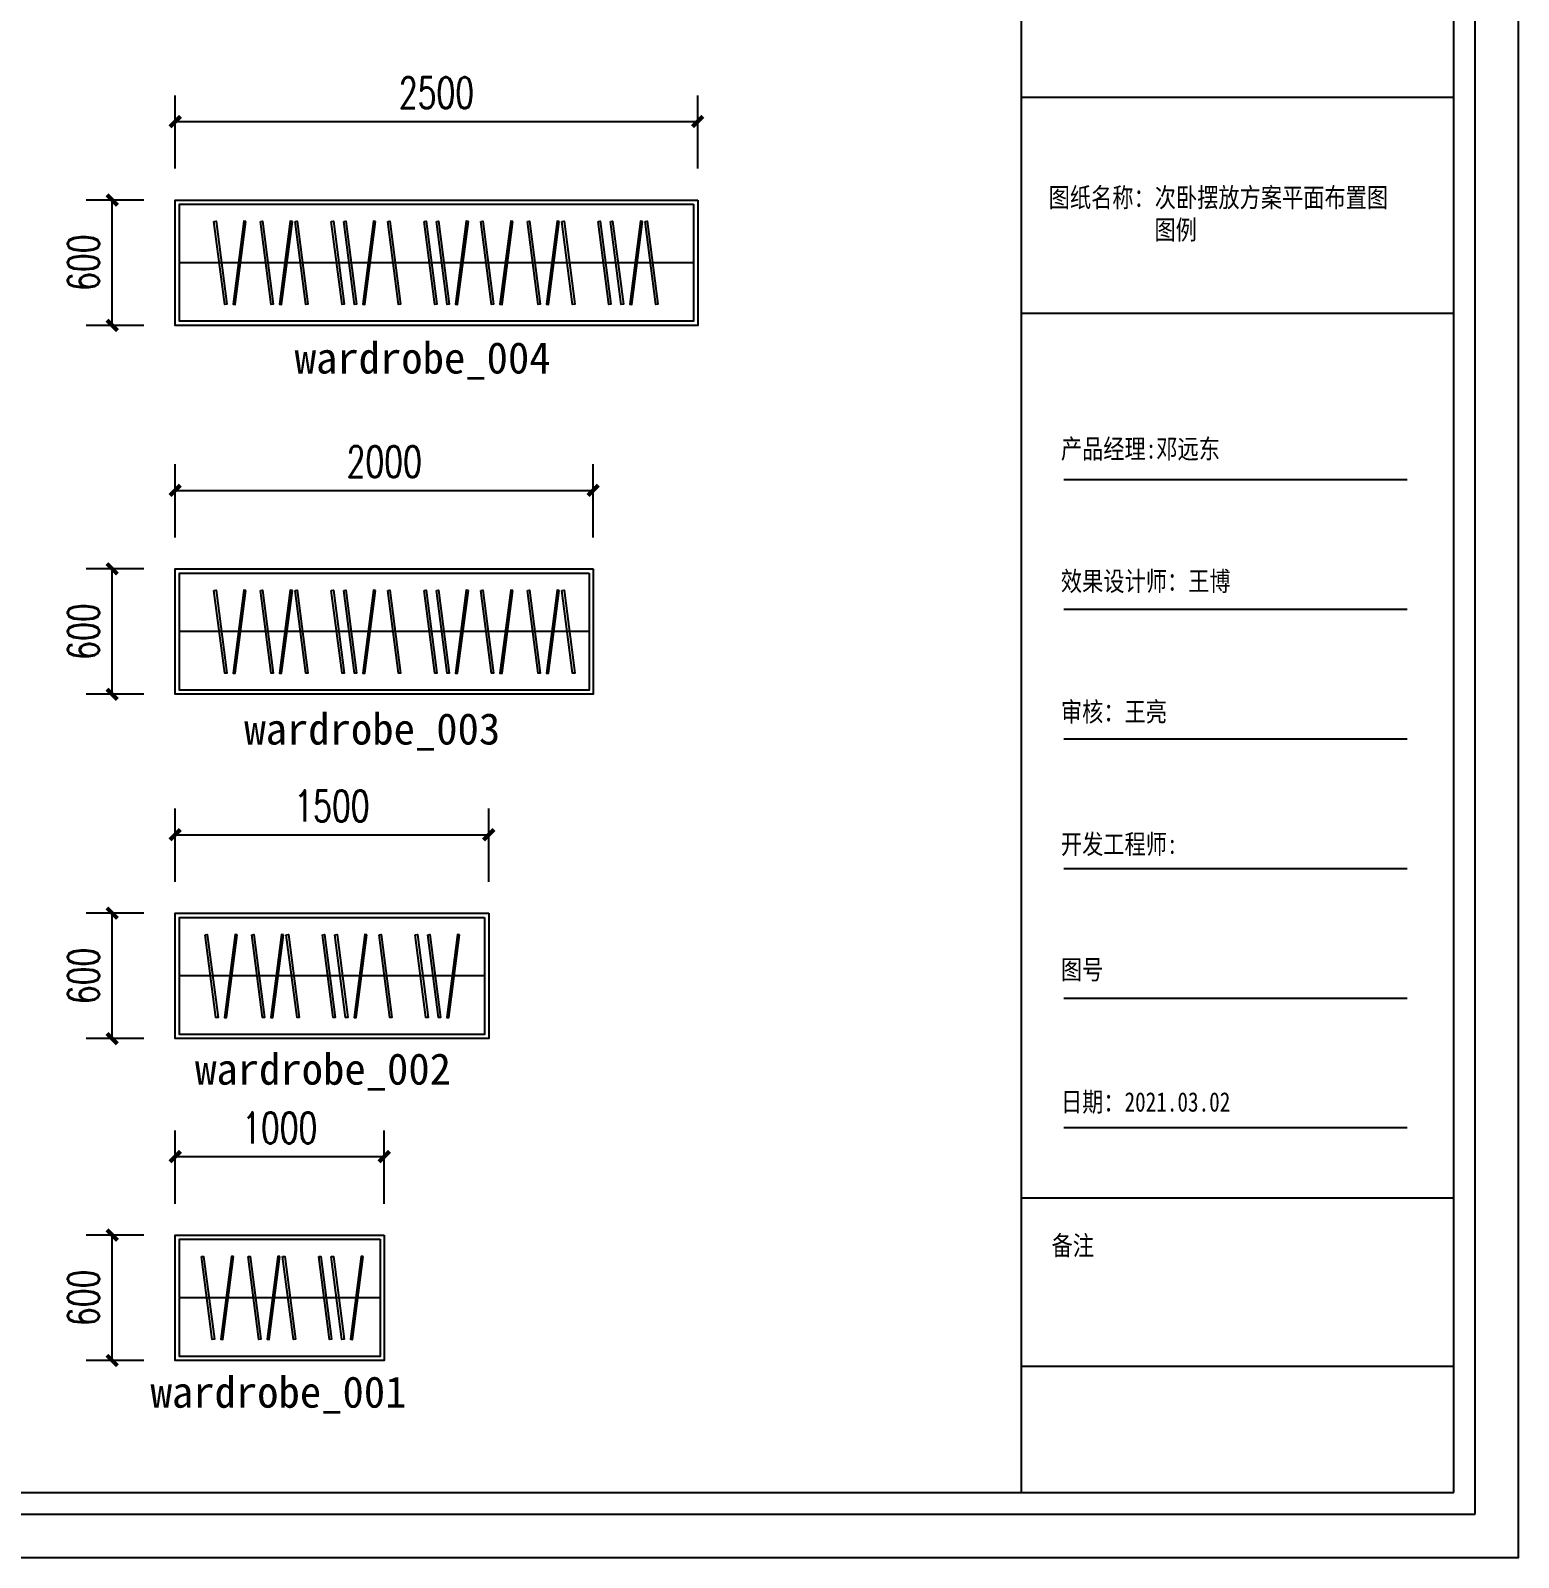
# Model space of a CAD drawing. Extents: x 23971 to 232415, y -48119 to 67869.
# Drawn here: x 157458 to 164578, y 35321 to 42625 of the extents above; entities that cross this region are included whole.
import ezdxf

# ---------------------------------------------------------------- set-up
doc = ezdxf.new("R2010")
doc.units = 0
doc.header["$LTSCALE"] = 1000
doc.header["$MEASUREMENT"] = 0
doc.layers.add('PM-家具', color=146, linetype='Continuous')
doc.layers.add('PUB_DIM', color=3, linetype='Continuous')
doc.styles.add('_TCH_DIM_T3', font='SIMPLEX', dxfattribs={"width": 0.705882, "bigfont": 'GBCBIG'})
doc.styles.get("Standard").update_dxf_attribs({"font": 'gbenor.shx', "bigfont": 'gbcbig.shx'})
doc.styles.add('WJ', font='', dxfattribs={"width": 0.8, "height": 135})
doc.styles.get('WJ').set_extended_font_data('FangSong_GB2312')
doc.dimstyles.new('_TCH_ARCH&&50', dxfattribs={"dimtxt": 148.75, "dimasz": 50, "dimexe": 125, "dimexo": 150, "dimgap": 63.125, "dimtad": 1, "dimdec": 0, "dimzin": 0, "dimdsep": 46, "dimtxsty": '_TCH_DIM_T3', "dimblk": 'ARCHTICK', "dimcen": 0.09, "dimclrt": 7, "dimazin": 2, "dimtfac": 1, "dimtdec": 0, "dimtix": 1, "dimtmove": 2, "dimatfit": 3, "dimfxl": 100, "dimtolj": 1, "dimtzin": 0, "dimarcsym": 0})

# ---------------------------------------------------------------- blocks, each defined once
blk = doc.blocks.new('次卧摆放方案图例')
at = {"color": 251}
for p, q in [((80419.2, -7996.3), (80419.2, 2265.3)), ((65764.7, -7996.3), (80419.2, -7996.3))]:
    blk.add_line(p, q, dxfattribs=at)
for p, q in [((78248.9, -7892.9), (78248.9, 2162)), ((80315.9, -7892.9), (80315.9, 2162)), ((78248.9, -1217.4), (80315.9, -1217.4)), ((78248.9, -2250.9), (80315.9, -2250.9)), ((78450.4, -3046.2), (80093.1, -3046.2)), ((78450.4, -3666.3), (80093.1, -3666.3)), ((78450.4, -4286.4), (80093.1, -4286.4)), ((78450.4, -4906.4), (80093.1, -4906.4)), ((78450.4, -5526.5), (80093.1, -5526.5)), ((78450.4, -6146.6), (80093.1, -6146.6)), ((78248.9, -6483.1), (80315.9, -6483.1)), ((78248.9, -7287.6), (80315.9, -7287.6)), ((65868.1, -7892.9), (80315.9, -7892.9))]:
    blk.add_line(p, q)
blk.add_lwpolyline([(65528.4, -8203), (80625.9, -8203), (80625.9, 2472), (65528.4, 2472)], close=True)
at = {"char_height": 93.012, "attachment_point": 1, "style": 'WJ'}
for s, insert, width in [('{\\fSimSun|b0|i0|c134|p2;图纸名称：次卧摆放方案平面布置图\\P          图例}', (78378.3, -1650.2), 1805.752), ('{\\fSimSun|b0|i0|c134|p2;产品经理:邓远东}', (78436.6, -2852.9), 1131.519), ('{\\fSimSun|b0|i0|c134|p2;效果设计师：王博}', (78436.6, -3485.9), 1162.465), ('{\\fSimSun|b0|i0|c134|p2;审核：王亮}', (78436.6, -4110.7), 556.375), ('{\\fSimSun|b0|i0|c134|p2;开发工程师:}', (78436.6, -4743.7), 1673.43), ('{\\fSimSun|b0|i0|c134|p2;图号}', (78436.6, -5344.2), 556.375), ('{\\fSimSun|b0|i0|c134|p2;日期：2021.03.02}', (78436.6, -5977.1), 1176.368), ('{\\fSimSun|b0|i0|c134|p2;备注}', (78392, -6664.1), 741.511)]:
    blk.add_mtext(s, dxfattribs=dict(at, insert=insert, width=width))
blk = doc.blocks.new('次卧2500衣柜')
blk.add_line((23498.5, -31407), (21038.5, -31407))
blk.add_lwpolyline([(23518.5, -31107), (23518.5, -31707), (21018.5, -31707), (21018.5, -31107)], close=True)
at = {"color": 251}
for points in [[(23498.5, -31127), (23498.5, -31687), (21038.5, -31687), (21038.5, -31127)], [(21204, -31209.9), (21214, -31208.6), (21265.2, -31605.4), (21255.2, -31606.6)], [(21356.6, -31209.9), (21346.7, -31208.6), (21295.5, -31605.4), (21305.4, -31606.6)], [(21426.5, -31209.9), (21436.4, -31208.6), (21487.6, -31605.4), (21477.7, -31606.6)], [(21579, -31209.9), (21569.1, -31208.6), (21517.9, -31605.4), (21527.8, -31606.6)], [(21592, -31209.9), (21602, -31208.6), (21653.2, -31605.4), (21643.2, -31606.6)], [(21765.4, -31209.9), (21775.3, -31208.6), (21826.5, -31605.4), (21816.6, -31606.6)], [(21824.7, -31209.9), (21834.7, -31208.6), (21885.9, -31605.4), (21875.9, -31606.6)], [(21977.3, -31209.9), (21967.4, -31208.6), (21916.2, -31605.4), (21926.1, -31606.6)], [(22035.8, -31209.9), (22045.7, -31208.6), (22096.9, -31605.4), (22087, -31606.6)], [(22209.1, -31209.9), (22219.1, -31208.6), (22270.3, -31605.4), (22260.3, -31606.6)], [(22268.5, -31209.9), (22278.4, -31208.6), (22329.6, -31605.4), (22319.7, -31606.6)], [(22421, -31209.9), (22411.1, -31208.6), (22359.9, -31605.4), (22369.8, -31606.6)], [(22480.9, -31209.9), (22490.8, -31208.6), (22542, -31605.4), (22532.1, -31606.6)], [(22633.4, -31209.9), (22623.5, -31208.6), (22572.3, -31605.4), (22582.2, -31606.6)], [(22703.3, -31209.9), (22713.3, -31208.6), (22764.5, -31605.4), (22754.5, -31606.6)], [(22855.9, -31209.9), (22846, -31208.6), (22794.8, -31605.4), (22804.7, -31606.6)], [(22868.9, -31209.9), (22878.8, -31208.6), (22930, -31605.4), (22920.1, -31606.6)], [(23042.2, -31209.9), (23052.2, -31208.6), (23103.4, -31605.4), (23093.4, -31606.6)], [(23101.6, -31209.9), (23111.5, -31208.6), (23162.7, -31605.4), (23152.8, -31606.6)], [(23254.1, -31209.9), (23244.2, -31208.6), (23193, -31605.4), (23202.9, -31606.6)], [(23267.1, -31209.9), (23277, -31208.6), (23328.3, -31605.4), (23318.3, -31606.6)]]:
    blk.add_lwpolyline(points, close=True, dxfattribs=at)
blk = doc.blocks.new('次卧2000衣柜')
blk.add_line((22998.5, -33171.5), (21038.5, -33171.5))
blk.add_lwpolyline([(23018.5, -32871.5), (23018.5, -33471.5), (21018.5, -33471.5), (21018.5, -32871.5)], close=True)
at = {"color": 251}
for points in [[(22998.5, -32891.5), (22998.5, -33451.5), (21038.5, -33451.5), (21038.5, -32891.5)], [(21204, -32974.4), (21214, -32973.1), (21265.2, -33369.9), (21255.2, -33371.1)], [(21356.6, -32974.4), (21346.7, -32973.1), (21295.5, -33369.9), (21305.4, -33371.1)], [(21426.5, -32974.4), (21436.4, -32973.1), (21487.6, -33369.9), (21477.7, -33371.1)], [(21579, -32974.4), (21569.1, -32973.1), (21517.9, -33369.9), (21527.8, -33371.1)], [(21592, -32974.4), (21602, -32973.1), (21653.2, -33369.9), (21643.2, -33371.1)], [(21765.4, -32974.4), (21775.3, -32973.1), (21826.5, -33369.9), (21816.6, -33371.1)], [(21824.7, -32974.4), (21834.7, -32973.1), (21885.9, -33369.9), (21875.9, -33371.1)], [(21977.3, -32974.4), (21967.4, -32973.1), (21916.2, -33369.9), (21926.1, -33371.1)], [(22035.8, -32974.4), (22045.7, -32973.1), (22096.9, -33369.9), (22087, -33371.1)], [(22209.1, -32974.4), (22219.1, -32973.1), (22270.3, -33369.9), (22260.3, -33371.1)], [(22268.5, -32974.4), (22278.4, -32973.1), (22329.6, -33369.9), (22319.7, -33371.1)], [(22421, -32974.4), (22411.1, -32973.1), (22359.9, -33369.9), (22369.8, -33371.1)], [(22480.9, -32974.4), (22490.8, -32973.1), (22542, -33369.9), (22532.1, -33371.1)], [(22633.4, -32974.4), (22623.5, -32973.1), (22572.3, -33369.9), (22582.2, -33371.1)], [(22703.3, -32974.4), (22713.3, -32973.1), (22764.5, -33369.9), (22754.5, -33371.1)], [(22855.9, -32974.4), (22846, -32973.1), (22794.8, -33369.9), (22804.7, -33371.1)], [(22868.9, -32974.4), (22878.8, -32973.1), (22930, -33369.9), (22920.1, -33371.1)]]:
    blk.add_lwpolyline(points, close=True, dxfattribs=at)
blk = doc.blocks.new('次卧1500衣柜')
blk.add_line((22498.5, -34819), (21038.5, -34819))
blk.add_lwpolyline([(22518.5, -34519), (22518.5, -35119), (21018.5, -35119), (21018.5, -34519)], close=True)
at = {"color": 251}
for points in [[(22498.5, -34539), (22498.5, -35099), (21038.5, -35099), (21038.5, -34539)], [(21162, -34621.9), (21172, -34620.6), (21223.2, -35017.4), (21213.2, -35018.6)], [(21314.6, -34621.9), (21304.7, -34620.6), (21253.5, -35017.4), (21263.4, -35018.6)], [(21384.5, -34621.9), (21394.4, -34620.6), (21445.6, -35017.4), (21435.7, -35018.6)], [(21537, -34621.9), (21527.1, -34620.6), (21475.9, -35017.4), (21485.8, -35018.6)], [(21550, -34621.9), (21560, -34620.6), (21611.2, -35017.4), (21601.2, -35018.6)], [(21723.4, -34621.9), (21733.3, -34620.6), (21784.5, -35017.4), (21774.6, -35018.6)], [(21782.7, -34621.9), (21792.7, -34620.6), (21843.9, -35017.4), (21833.9, -35018.6)], [(21935.3, -34621.9), (21925.4, -34620.6), (21874.2, -35017.4), (21884.1, -35018.6)], [(21993.8, -34621.9), (22003.7, -34620.6), (22054.9, -35017.4), (22045, -35018.6)], [(22167.1, -34621.9), (22177.1, -34620.6), (22228.3, -35017.4), (22218.3, -35018.6)], [(22226.5, -34621.9), (22236.4, -34620.6), (22287.6, -35017.4), (22277.7, -35018.6)], [(22379, -34621.9), (22369.1, -34620.6), (22317.9, -35017.4), (22327.8, -35018.6)]]:
    blk.add_lwpolyline(points, close=True, dxfattribs=at)
blk = doc.blocks.new('次卧1000衣柜')
blk.add_line((21998.5, -36359), (21038.5, -36359))
blk.add_lwpolyline([(22018.5, -36059), (22018.5, -36659), (21018.5, -36659), (21018.5, -36059)], close=True)
at = {"color": 251}
for points in [[(21998.5, -36079), (21998.5, -36639), (21038.5, -36639), (21038.5, -36079)], [(21144.5, -36161.9), (21154.5, -36160.6), (21205.7, -36557.4), (21195.7, -36558.6)], [(21297.1, -36161.9), (21287.2, -36160.6), (21236, -36557.4), (21245.9, -36558.6)], [(21367, -36161.9), (21376.9, -36160.6), (21428.1, -36557.4), (21418.2, -36558.6)], [(21519.5, -36161.9), (21509.6, -36160.6), (21458.4, -36557.4), (21468.3, -36558.6)], [(21532.5, -36161.9), (21542.5, -36160.6), (21593.7, -36557.4), (21583.7, -36558.6)], [(21705.9, -36161.9), (21715.8, -36160.6), (21767, -36557.4), (21757.1, -36558.6)], [(21765.2, -36161.9), (21775.2, -36160.6), (21826.4, -36557.4), (21816.4, -36558.6)], [(21917.8, -36161.9), (21907.9, -36160.6), (21856.7, -36557.4), (21866.6, -36558.6)]]:
    blk.add_lwpolyline(points, close=True, dxfattribs=at)
blk = doc.blocks.new('_ArchTick')
at = {"color": 0, "linetype": 'ByBlock', "const_width": 0.4}
blk.add_lwpolyline([(-0.5, -0.5), (0.5, 0.5)], dxfattribs=at)
blk = doc.blocks.new('*D60')
at = {"layer": 'Defpoints', "color": 0, "transparency": 16777216}
for p in [(157849.2, 36862.6), (158150.7, 36862.6), (158150.7, 36262.6)]:
    blk.add_point(p, dxfattribs=at)
at = {"layer": 'PUB_DIM', "color": 0, "lineweight": -2, "transparency": 16777216}
for p, q in [((158000.7, 36862.6), (157724.2, 36862.6)), ((157849.2, 36262.6), (157849.2, 36862.6)), ((158000.7, 36262.6), (157724.2, 36262.6))]:
    blk.add_line(p, q, dxfattribs=at)
at = {"layer": 'PUB_DIM', "color": 0, "lineweight": -2, "transparency": 16777216, "xscale": 50, "yscale": 50, "zscale": 50}
for p, rotation in [((157849.2, 36862.6), 90), ((157849.2, 36262.6), 270)]:
    blk.add_blockref('_ArchTick', p, dxfattribs=dict(at, rotation=rotation))
at = {"layer": 'PUB_DIM', "color": 7, "transparency": 16777216, "insert": (157711.7, 36562.6), "char_height": 148.75, "attachment_point": 5, "rotation": 90, "style": '_TCH_DIM_T3'}
blk.add_mtext('\\A1;600', dxfattribs=at)
blk = doc.blocks.new('*D61')
at = {"layer": 'Defpoints', "color": 0, "transparency": 16777216}
for p in [(159150.7, 37238.1), (158150.7, 36862.6), (159150.7, 36862.6)]:
    blk.add_point(p, dxfattribs=at)
at = {"layer": 'PUB_DIM', "color": 0, "lineweight": -2, "transparency": 16777216}
for p, q in [((158150.7, 37012.6), (158150.7, 37363.1)), ((159150.7, 37012.6), (159150.7, 37363.1)), ((158150.7, 37238.1), (159150.7, 37238.1))]:
    blk.add_line(p, q, dxfattribs=at)
at = {"layer": 'PUB_DIM', "color": 0, "lineweight": -2, "transparency": 16777216, "xscale": 50, "yscale": 50, "zscale": 50, "rotation": 180}
blk.add_blockref('_ArchTick', (158150.7, 37238.1), dxfattribs=at)
at = {"layer": 'PUB_DIM', "color": 0, "lineweight": -2, "transparency": 16777216, "xscale": 50, "yscale": 50, "zscale": 50}
blk.add_blockref('_ArchTick', (159150.7, 37238.1), dxfattribs=at)
at = {"layer": 'PUB_DIM', "color": 7, "transparency": 16777216, "insert": (158650.7, 37375.6), "char_height": 148.75, "attachment_point": 5, "style": '_TCH_DIM_T3'}
blk.add_mtext('\\A1;1000', dxfattribs=at)
blk = doc.blocks.new('*D62')
at = {"layer": 'Defpoints', "color": 0, "transparency": 16777216}
for p in [(157849.2, 38402.6), (158150.7, 38402.6), (158150.7, 37802.6)]:
    blk.add_point(p, dxfattribs=at)
at = {"layer": 'PUB_DIM', "color": 0, "lineweight": -2, "transparency": 16777216}
for p, q in [((158000.7, 38402.6), (157724.2, 38402.6)), ((157849.2, 37802.6), (157849.2, 38402.6)), ((158000.7, 37802.6), (157724.2, 37802.6))]:
    blk.add_line(p, q, dxfattribs=at)
at = {"layer": 'PUB_DIM', "color": 0, "lineweight": -2, "transparency": 16777216, "xscale": 50, "yscale": 50, "zscale": 50}
for p, rotation in [((157849.2, 38402.6), 90), ((157849.2, 37802.6), 270)]:
    blk.add_blockref('_ArchTick', p, dxfattribs=dict(at, rotation=rotation))
at = {"layer": 'PUB_DIM', "color": 7, "transparency": 16777216, "insert": (157711.7, 38102.6), "char_height": 148.75, "attachment_point": 5, "rotation": 90, "style": '_TCH_DIM_T3'}
blk.add_mtext('\\A1;600', dxfattribs=at)
blk = doc.blocks.new('*D63')
at = {"layer": 'Defpoints', "color": 0, "transparency": 16777216}
for p in [(159650.7, 38778.1), (158150.7, 38402.6), (159650.7, 38402.6)]:
    blk.add_point(p, dxfattribs=at)
at = {"layer": 'PUB_DIM', "color": 0, "lineweight": -2, "transparency": 16777216}
for p, q in [((158150.7, 38552.6), (158150.7, 38903.1)), ((159650.7, 38552.6), (159650.7, 38903.1)), ((158150.7, 38778.1), (159650.7, 38778.1))]:
    blk.add_line(p, q, dxfattribs=at)
at = {"layer": 'PUB_DIM', "color": 0, "lineweight": -2, "transparency": 16777216, "xscale": 50, "yscale": 50, "zscale": 50, "rotation": 180}
blk.add_blockref('_ArchTick', (158150.7, 38778.1), dxfattribs=at)
at = {"layer": 'PUB_DIM', "color": 0, "lineweight": -2, "transparency": 16777216, "xscale": 50, "yscale": 50, "zscale": 50}
blk.add_blockref('_ArchTick', (159650.7, 38778.1), dxfattribs=at)
at = {"layer": 'PUB_DIM', "color": 7, "transparency": 16777216, "insert": (158900.7, 38915.6), "char_height": 148.75, "attachment_point": 5, "style": '_TCH_DIM_T3'}
blk.add_mtext('\\A1;1500', dxfattribs=at)
blk = doc.blocks.new('*D64')
at = {"layer": 'Defpoints', "color": 0, "transparency": 16777216}
for p in [(157849.2, 40050.1), (158150.7, 40050.1), (158150.7, 39450.1)]:
    blk.add_point(p, dxfattribs=at)
at = {"layer": 'PUB_DIM', "color": 0, "lineweight": -2, "transparency": 16777216}
for p, q in [((158000.7, 40050.1), (157724.2, 40050.1)), ((157849.2, 39450.1), (157849.2, 40050.1)), ((158000.7, 39450.1), (157724.2, 39450.1))]:
    blk.add_line(p, q, dxfattribs=at)
at = {"layer": 'PUB_DIM', "color": 0, "lineweight": -2, "transparency": 16777216, "xscale": 50, "yscale": 50, "zscale": 50}
for p, rotation in [((157849.2, 40050.1), 90), ((157849.2, 39450.1), 270)]:
    blk.add_blockref('_ArchTick', p, dxfattribs=dict(at, rotation=rotation))
at = {"layer": 'PUB_DIM', "color": 7, "transparency": 16777216, "insert": (157711.7, 39750.1), "char_height": 148.75, "attachment_point": 5, "rotation": 90, "style": '_TCH_DIM_T3'}
blk.add_mtext('\\A1;600', dxfattribs=at)
blk = doc.blocks.new('*D65')
at = {"layer": 'Defpoints', "color": 0, "transparency": 16777216}
for p in [(160150.7, 40425.6), (158150.7, 40050.1), (160150.7, 40050.1)]:
    blk.add_point(p, dxfattribs=at)
at = {"layer": 'PUB_DIM', "color": 0, "lineweight": -2, "transparency": 16777216}
for p, q in [((158150.7, 40200.1), (158150.7, 40550.6)), ((160150.7, 40200.1), (160150.7, 40550.6)), ((158150.7, 40425.6), (160150.7, 40425.6))]:
    blk.add_line(p, q, dxfattribs=at)
at = {"layer": 'PUB_DIM', "color": 0, "lineweight": -2, "transparency": 16777216, "xscale": 50, "yscale": 50, "zscale": 50, "rotation": 180}
blk.add_blockref('_ArchTick', (158150.7, 40425.6), dxfattribs=at)
at = {"layer": 'PUB_DIM', "color": 0, "lineweight": -2, "transparency": 16777216, "xscale": 50, "yscale": 50, "zscale": 50}
blk.add_blockref('_ArchTick', (160150.7, 40425.6), dxfattribs=at)
at = {"layer": 'PUB_DIM', "color": 7, "transparency": 16777216, "insert": (159150.7, 40563.1), "char_height": 148.75, "attachment_point": 5, "style": '_TCH_DIM_T3'}
blk.add_mtext('\\A1;2000', dxfattribs=at)
blk = doc.blocks.new('*D66')
at = {"layer": 'Defpoints', "color": 0, "transparency": 16777216}
for p in [(157849.2, 41814.6), (158150.7, 41814.6), (158150.7, 41214.6)]:
    blk.add_point(p, dxfattribs=at)
at = {"layer": 'PUB_DIM', "color": 0, "lineweight": -2, "transparency": 16777216}
for p, q in [((158000.7, 41814.6), (157724.2, 41814.6)), ((157849.2, 41214.6), (157849.2, 41814.6)), ((158000.7, 41214.6), (157724.2, 41214.6))]:
    blk.add_line(p, q, dxfattribs=at)
at = {"layer": 'PUB_DIM', "color": 0, "lineweight": -2, "transparency": 16777216, "xscale": 50, "yscale": 50, "zscale": 50}
for p, rotation in [((157849.2, 41814.6), 90), ((157849.2, 41214.6), 270)]:
    blk.add_blockref('_ArchTick', p, dxfattribs=dict(at, rotation=rotation))
at = {"layer": 'PUB_DIM', "color": 7, "transparency": 16777216, "insert": (157711.7, 41514.6), "char_height": 148.75, "attachment_point": 5, "rotation": 90, "style": '_TCH_DIM_T3'}
blk.add_mtext('\\A1;600', dxfattribs=at)
blk = doc.blocks.new('*D67')
at = {"layer": 'Defpoints', "color": 0, "transparency": 16777216}
for p in [(160650.7, 42190.1), (158150.7, 41814.6), (160650.7, 41814.6)]:
    blk.add_point(p, dxfattribs=at)
at = {"layer": 'PUB_DIM', "color": 0, "lineweight": -2, "transparency": 16777216}
for p, q in [((158150.7, 41964.6), (158150.7, 42315.1)), ((160650.7, 41964.6), (160650.7, 42315.1)), ((158150.7, 42190.1), (160650.7, 42190.1))]:
    blk.add_line(p, q, dxfattribs=at)
at = {"layer": 'PUB_DIM', "color": 0, "lineweight": -2, "transparency": 16777216, "xscale": 50, "yscale": 50, "zscale": 50, "rotation": 180}
blk.add_blockref('_ArchTick', (158150.7, 42190.1), dxfattribs=at)
at = {"layer": 'PUB_DIM', "color": 0, "lineweight": -2, "transparency": 16777216, "xscale": 50, "yscale": 50, "zscale": 50}
blk.add_blockref('_ArchTick', (160650.7, 42190.1), dxfattribs=at)
at = {"layer": 'PUB_DIM', "color": 7, "transparency": 16777216, "insert": (159400.7, 42327.6), "char_height": 148.75, "attachment_point": 5, "style": '_TCH_DIM_T3'}
blk.add_mtext('\\A1;2500', dxfattribs=at)

msp = doc.modelspace()

# ---------------------------------------------------------------- block references
msp.add_blockref('次卧摆放方案图例', (83951.7, 43523.5))
at = {"layer": 'PM-家具'}
for name in ['次卧2500衣柜', '次卧2000衣柜', '次卧1500衣柜', '次卧1000衣柜']:
    msp.add_blockref(name, (137132.2, 72921.6), dxfattribs=at)

# ---------------------------------------------------------------- texts
at = {"char_height": 150, "attachment_point": 1}
for s, insert in [('{\\f@FangSong|b0|i0|c134|p49;wardrobe_004}', (158722.2, 41134.6)), ('{\\f@FangSong|b0|i0|c134|p49;wardrobe_003}', (158481.2, 39359.6)), ('{\\f@FangSong|b0|i0|c134|p49;wardrobe_002}', (158245.7, 37732.6)), ('{\\f@FangSong|b0|i0|c134|p49;wardrobe_001}', (158032.7, 36187.1))]:
    msp.add_mtext_dynamic_manual_height_columns(s, width=1434.402, gutter_width=1750, heights=[0], dxfattribs=dict(at, insert=insert))

# ---------------------------------------------------------------- dimensions: what is measured, and where the dimension line sits
at = {"layer": 'PUB_DIM'}
for p1, p2, distance, picture, middle in [((158150.7, 41814.6), (160650.7, 41814.6), 375.5, '*D67', (159400.7, 42327.6)), ((158150.7, 41214.6), (158150.7, 41814.6), 301.5, '*D66', (157711.7, 41514.6)), ((158150.7, 40050.1), (160150.7, 40050.1), 375.5, '*D65', (159150.7, 40563.1)), ((158150.7, 39450.1), (158150.7, 40050.1), 301.5, '*D64', (157711.7, 39750.1)), ((158150.7, 38402.6), (159650.7, 38402.6), 375.5, '*D63', (158900.7, 38915.6)), ((158150.7, 37802.6), (158150.7, 38402.6), 301.5, '*D62', (157711.7, 38102.6)), ((158150.7, 36862.6), (159150.7, 36862.6), 375.5, '*D61', (158650.7, 37375.6)), ((158150.7, 36262.6), (158150.7, 36862.6), 301.5, '*D60', (157711.7, 36562.6))]:
    dim = msp.add_aligned_dim(p1=p1, p2=p2, distance=distance, dimstyle='_TCH_ARCH&&50', dxfattribs=at)
    dim.commit()
    dim.dimension.update_dxf_attribs({"geometry": picture, "text_midpoint": middle})

doc.saveas('drawing.dxf')
